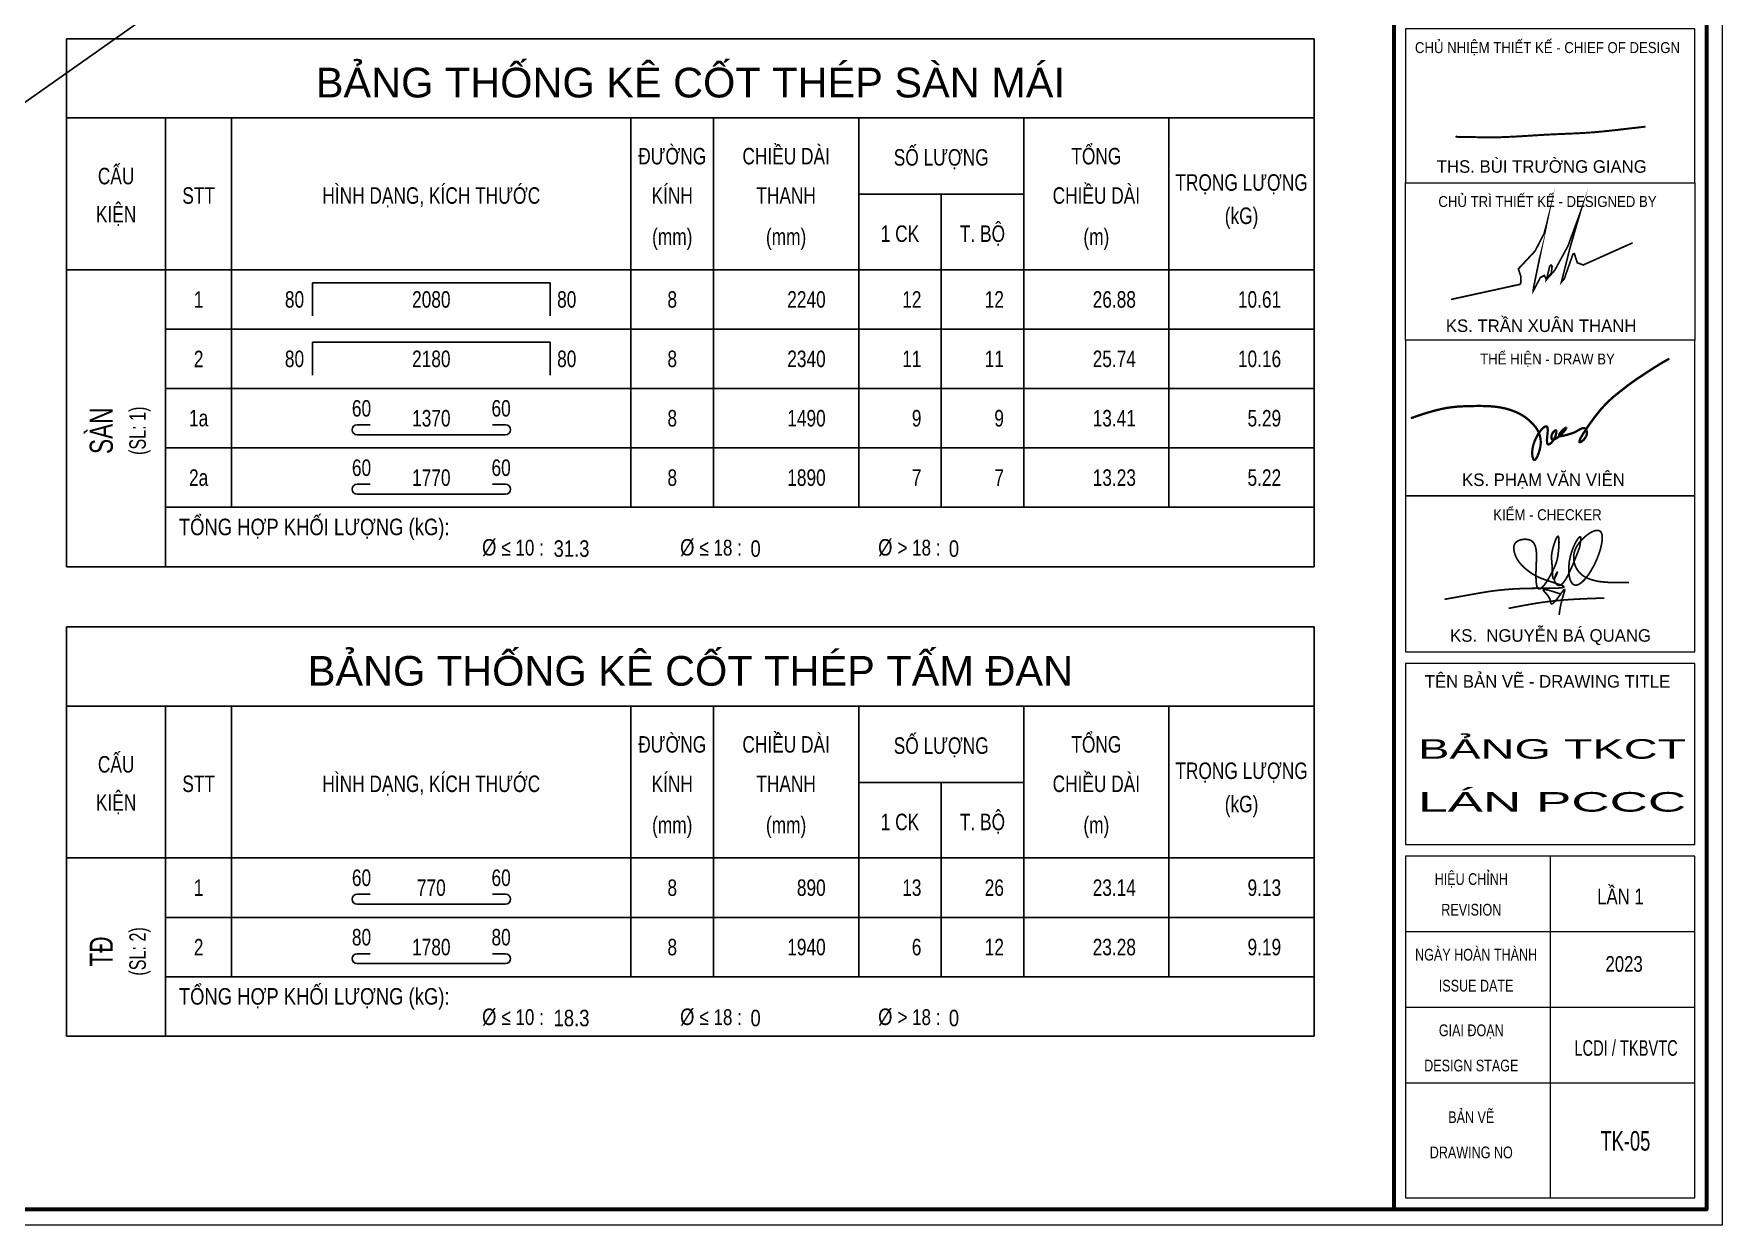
# Model space of a CAD drawing. Header units: millimetres. Extents: x -211129 to 461116, y -574633 to 115.
# Drawn here: x 450324 to 461116, y -546541 to -538925 of the extents above; entities that cross this region are included whole.
import ezdxf
from ezdxf.enums import TextEntityAlignment as Align

# ---------------------------------------------------------------- set-up
doc = ezdxf.new("R2010")
doc.units = ezdxf.units.MM
doc.header["$MEASUREMENT"] = 0
doc.layers.get('Defpoints').update_dxf_attribs({"color": 1})
for name, color, linetype, lineweight in [('ISO', 153, 'Continuous', 13), ('Khungten_LCDI', 7, 'Continuous', 5), ('LC ISO', 153, 'Continuous', 13), ('LC Net dam 1', 30, 'Continuous', 30), ('LC Net thay', 63, 'Continuous', 25), ('LC Text1', 3, 'Continuous', 20)]:
    doc.layers.add(name, color=color, linetype=linetype, lineweight=lineweight)
for name, color, linetype in [('KCS_BORDER', 3, 'Continuous'), ('KCS_STEEL', 4, 'Continuous'), ('KCS_TEXT_SLCK', 3, 'Continuous'), ('KCS_TEXT_TCK', 4, 'Continuous'), ('KCS_TEXT_TK', 2, 'Continuous'), ('KCS_THONGKE', 2, 'Continuous'), ('KCS_THONGKE_THIN', 5, 'Continuous')]:
    doc.layers.add(name, color=color, linetype=linetype)
doc.layers.add('KCS_Plotter', color=11, linetype='Continuous', plot=False)
doc.styles.add('KCS_BIGTEXT', font='arial.ttf', dxfattribs={"width": 0.75})
doc.styles.add('KCS_SMTEXT', font='arial.ttf', dxfattribs={"width": 0.7})
doc.styles.add('Khungten', font='VHAVAN.TTF', dxfattribs={"width": 0.9, "height": 5000})
doc.styles.add('LC 1', font='VHAVANB.TTF')
doc.styles.add('Title', font='VHBLACK.TTF', dxfattribs={"width": 0.8})
doc.styles.add('VNAVANTH', font='VHAVANB.TTF', dxfattribs={"width": 0.6})

# ---------------------------------------------------------------- blocks, each defined once
blk = doc.blocks.new('NGUYEN BA QUANG')
at = {"layer": 'LC ISO', "const_width": 54}
for points in [[(906, 1114, 0.006821), (929, 1272, 0.011774), (937, 1340, 0.026266), (938, 1394, 0.052103), (935, 1423, 0.076783), (930, 1436, 0.163971), (923, 1442, 0.170042), (914, 1442, 0.080479), (902, 1436, 0.05585), (881, 1417, 0.031056), (847, 1375, 0.025203), (791, 1286, 0.116129), (556, 476, 0.061974), (575, 166, 0.045365), (610, 47, 0.070676), (660, -41, 0.091415), (710, -86, 0.146905), (783, -104, 0.068448), (833, -95, 0.049636), (885, -72, 0.053986), (978, -6, 0.029209), (1056, 69, 0.021304), (1134, 162, 0.025491), (1250, 329, 0.068873), (1561, 1027, 0.01773), (1596, 1171, 0.037697), (1624, 1368, 0.029037), (1623, 1453, 0.04288), (1613, 1525, 0.066726), (1590, 1583, 0.100495), (1556, 1623, 0.111871), (1508, 1644, 0.054631), (1469, 1647, 0.041179), (1426, 1643, 0.04561), (1355, 1623, 0.04967), (1225, 1558, 0.109429), (829, 1164, 0.05047), (753, 1012, 0.368126), (1079, 156, 0.040655), (1223, 90, 0.031441), (1383, 42, 0.023503), (1557, 9, 0.017084), (1742, -10, 0.011936), (1936, -19, 0.009133), (2206, -21, 0.002915), (2480, -16)], [(-3416, -557, -0.001023), (-2231, -345, -0.008385), (-1869, -289, -0.026114), (-905, -212, -0.007166), (-491, -205, 0.001773), (-49, -203, 0.009736), (200, -197, 0.025773), (331, -186, 0.054465), (383, -173, 0.09183), (397, -166, 0.386262), (399, -152, 0.129793), (379, -135, 0.036801), (321, -108, 0.016128), (184, -59, -0.006736), (-183, 62, -0.023924), (-416, 154, -0.046785), (-684, 310, -0.041509), (-918, 503, -0.092678), (-1136, 813, -0.077778), (-1199, 1035, -0.070106), (-1196, 1141, -0.201572), (-1106, 1286, -0.091887), (-982, 1343, -0.118851), (-732, 1351, -0.227561), (-543, 1208, -0.055716), (-508, 1121, -0.035741), (-487, 1019, -0.022757), (-478, 904, -0.018678), (-477, 714, 0.005361), (-493, 294, 0.022501), (-487, 25, 0.024956), (-474, -85, 0.051878), (-451, -169, 0.084004), (-427, -209, 0.302699), (-372, -224, 0.091028), (-331, -204, 0.045769), (-285, -164, 0.031407), (-218, -87, 0.026473), (-114, 66, 0.038878), (124, 530, 0.063388), (207, 831, 0.030377), (243, 1236, 0.019395), (241, 1350, 0.050857), (231, 1429, 0.089259), (221, 1451, 0.446193), (202, 1454, 0.08967), (185, 1438, 0.048315), (156, 1388, 0.024568), (114, 1288, 0.037087), (24, 971, 0.06811), (7, 722, 0.007404), (19, 571, -0.009821), (27, 442, 0.013775), (38, 214, 0.023991), (46, 154, 0.068642), (58, 113, 0.168495), (71, 99, 0.190472), (82, 99, 0.135753), (102, 116, 0.042547), (133, 165, 0.037247), (185, 280, 0.083462), (192, 310, 0.752396), (189, 311, 0.077103), (170, 286, 0.067778), (106, 135, 0.079642), (97, 52, 0.07615), (107, 12, 0.090818), (168, -77, 0.162992), (233, -111, 0.134535), (287, -101, 0.046135), (315, -85, 0.0589), (372, -33, 0.033446), (431, 44, 0.020493), (492, 142, 0.018931), (584, 325, 0.012315), (712, 617, 0.006262), (906, 1114)], [(-1368, -847, -0.004051), (-800, -737, -0.026384), (342, -582, -0.006339), (726, -556, -0.004215), (1111, -537, -0.002629), (1689, -517)], [(274, -380, 0.002584), (99, -322, 0.004829), (-9, -289, 0.009549), (-104, -262, 0.02019), (-180, -245, 0.020391), (-210, -242, 0.037792), (-233, -241, 0.083891), (-249, -244, 0.129866), (-256, -250, 0.170647), (-258, -257, 0.074142), (-257, -264, 0.04333), (-253, -271, 0.038982), (-240, -290, 0.018381), (-209, -327, -0.006145), (-155, -388, -0.017161), (-112, -442, -0.029179), (-72, -502, -0.056277), (-39, -577, -0.025416), (-31, -610, -0.003247), (-24, -652, 0.033316), (-18, -677, 0.055631), (-12, -689, 0.087521), (-5, -698, 0.15828), (8, -703, 0.07777), (18, -702, 0.051495), (30, -698, 0.04838), (50, -685, 0.02792), (72, -667, 0.021215), (104, -635, 0.012757), (138, -596, 0.011354), (192, -528, 0.005945), (265, -430, -0.007904), (360, -301, -0.011483), (384, -270, -0.027823), (404, -249, -0.066961), (415, -240, -0.123545), (420, -238, -0.248584), (424, -240, -0.12084), (426, -246, -0.064597), (426, -260, -0.027008), (421, -289, -0.011306), (411, -326, -0.007085), (384, -419, 0.007773), (340, -569, 0.03162), (266, -923, 0.004795), (248, -1055)]]:
    blk.add_lwpolyline(points, format="xyb", dxfattribs=at)
blk = doc.blocks.new('Mr. Giang')
at = {"layer": 'LC ISO', "const_width": 50}
blk.add_lwpolyline([(138, -164), (149, -174), (155, -177), (164, -181), (175, -184), (186, -185), (197, -185), (206, -185), (221, -185), (232, -185), (244, -185), (255, -185), (267, -185), (278, -185), (290, -185), (301, -185), (313, -185), (324, -185), (335, -185), (346, -186), (358, -186), (369, -186), (380, -186), (391, -186), (402, -186), (413, -187), (424, -187), (435, -187), (446, -187), (457, -187), (468, -187), (479, -188), (490, -188), (501, -188), (512, -188), (523, -189), (534, -189), (544, -189), (555, -189), (566, -190), (577, -190), (588, -190), (598, -190), (609, -191), (620, -191), (630, -191), (641, -191), (652, -192), (662, -192), (673, -192), (684, -192), (694, -193), (705, -193), (715, -193), (726, -193), (736, -194), (747, -194), (758, -194), (768, -194), (779, -194), (789, -195), (800, -195), (810, -195), (821, -195), (831, -195), (842, -196), (852, -196), (863, -196), (874, -196), (884, -196), (895, -196), (905, -196), (916, -197), (926, -197), (937, -197), (947, -197), (958, -197), (968, -197), (979, -197), (990, -197), (998, -197), (1011, -197), (1021, -197), (1032, -197), (1043, -197), (1053, -197), (1064, -197), (1075, -197), (1085, -197), (1096, -197), (1107, -196), (1117, -196), (1128, -196), (1139, -196), (1149, -196), (1160, -196), (1171, -195), (1182, -195), (1192, -195), (1203, -195), (1214, -195), (1224, -194), (1235, -194), (1246, -194), (1257, -194), (1268, -193), (1278, -193), (1289, -193), (1300, -192), (1311, -192), (1322, -192), (1332, -191), (1343, -191), (1354, -191), (1365, -190), (1376, -190), (1386, -189), (1397, -189), (1408, -189), (1419, -188), (1430, -188), (1441, -187), (1452, -187), (1462, -186), (1473, -186), (1484, -185), (1495, -185), (1506, -184), (1517, -184), (1528, -183), (1539, -183), (1549, -182), (1560, -182), (1571, -181), (1582, -181), (1593, -180), (1604, -180), (1615, -179), (1626, -179), (1637, -178), (1648, -177), (1658, -177), (1669, -176), (1680, -176), (1691, -175), (1702, -174), (1713, -174), (1724, -173), (1735, -173), (1746, -172), (1757, -171), (1768, -171), (1778, -170), (1789, -169), (1800, -169), (1811, -168), (1822, -168), (1833, -167), (1844, -166), (1855, -166), (1866, -165), (1877, -164), (1888, -164), (1898, -163), (1909, -162), (1920, -162), (1931, -161), (1942, -160), (1953, -160), (1964, -159), (1975, -158), (1986, -158), (1996, -157), (2007, -156), (2018, -155), (2029, -155), (2040, -154), (2051, -153), (2062, -153), (2069, -152), (2083, -151), (2094, -151), (2105, -150), (2116, -149), (2127, -149), (2138, -148), (2149, -147), (2159, -147), (2170, -146), (2181, -145), (2192, -145), (2203, -144), (2214, -143), (2224, -143), (2235, -142), (2246, -141), (2257, -141), (2268, -140), (2278, -139), (2289, -139), (2300, -138), (2311, -137), (2322, -137), (2333, -136), (2343, -135), (2354, -135), (2365, -134), (2376, -134), (2387, -133), (2397, -132), (2408, -132), (2419, -131), (2430, -130), (2441, -130), (2451, -129), (2462, -129), (2473, -128), (2487, -127), (2495, -127), (2505, -126), (2516, -126), (2527, -125), (2538, -125), (2549, -124), (2560, -124), (2570, -123), (2581, -123), (2592, -122), (2603, -122), (2614, -121), (2624, -121), (2635, -120), (2646, -120), (2657, -119), (2668, -119), (2679, -118), (2689, -118), (2700, -117), (2711, -117), (2722, -116), (2733, -116), (2744, -115), (2754, -115), (2765, -114), (2776, -114), (2787, -113), (2798, -113), (2809, -112), (2819, -112), (2830, -111), (2841, -111), (2852, -111), (2863, -110), (2874, -110), (2884, -109), (2895, -109), (2906, -108), (2917, -108), (2928, -107), (2939, -107), (2949, -106), (2960, -106), (2971, -106), (2982, -105), (2993, -105), (3004, -104), (3014, -104), (3025, -103), (3036, -103), (3047, -102), (3058, -102), (3069, -101), (3079, -101), (3090, -100), (3101, -100), (3112, -99), (3123, -99), (3134, -98), (3144, -98), (3155, -97), (3166, -97), (3177, -96), (3188, -96), (3199, -95), (3209, -95), (3220, -94), (3231, -94), (3242, -93), (3253, -93), (3264, -92), (3274, -92), (3285, -91), (3296, -91), (3307, -90), (3318, -89), (3329, -89), (3339, -88), (3350, -88), (3361, -87), (3372, -86), (3383, -86), (3394, -85), (3404, -85), (3415, -84), (3426, -83), (3437, -83), (3448, -82), (3458, -81), (3469, -81), (3480, -80), (3491, -79), (3502, -79), (3513, -78), (3523, -77), (3534, -76), (3545, -76), (3556, -75), (3567, -74), (3577, -73), (3588, -73), (3599, -72), (3610, -71), (3621, -70), (3632, -69), (3642, -69), (3651, -68), (3664, -67), (3675, -66), (3686, -65), (3696, -64), (3707, -63), (3718, -62), (3729, -62), (3740, -61), (3750, -60), (3761, -59), (3772, -58), (3783, -57), (3794, -56), (3804, -55), (3815, -54), (3826, -53), (3837, -52), (3848, -51), (3858, -50), (3869, -49), (3880, -48), (3891, -47), (3902, -46), (3912, -45), (3923, -44), (3934, -43), (3945, -41), (3955, -40), (3966, -39), (3977, -38), (3988, -37), (3999, -36), (4009, -35), (4020, -34), (4031, -33), (4042, -31), (4053, -30), (4063, -29), (4074, -28), (4085, -27), (4096, -26), (4106, -24), (4117, -23), (4128, -22), (4139, -21), (4150, -20), (4160, -19), (4171, -17), (4182, -16), (4193, -15), (4203, -14), (4214, -12), (4225, -11), (4236, -10), (4247, -9), (4257, -8), (4268, -6), (4279, -5), (4290, -4), (4300, -3), (4311, -1), (4322, 0), (4333, 1), (4343, 2), (4354, 4), (4365, 5), (4376, 6), (4387, 7), (4397, 9), (4408, 10), (4419, 11), (4430, 12), (4440, 14), (4451, 15), (4462, 16), (4473, 17), (4483, 19), (4494, 20), (4505, 21), (4516, 22), (4527, 24), (4537, 25), (4548, 26), (4559, 27), (4570, 29), (4580, 30), (4591, 31), (4602, 32), (4613, 34), (4623, 35), (4634, 36), (4645, 37), (4656, 39), (4667, 40), (4677, 41), (4688, 42), (4699, 44), (4710, 45), (4720, 46), (4731, 47), (4742, 49), (4753, 50), (4764, 51), (4774, 52), (4785, 53), (4796, 55), (4807, 56), (4817, 57), (4828, 58), (4839, 60), (4850, 61), (4860, 62), (4871, 63), (4882, 65), (4893, 66), (4904, 67), (4914, 68), (4925, 69), (4936, 71), (4947, 72), (4957, 73), (4968, 74), (4979, 76), (4990, 77)], dxfattribs=at)
blk = doc.blocks.new('lcdi fix')
at = {"layer": 'Defpoints', "lineweight": 0}
blk.add_lwpolyline([(-1200, -14850), (-1200, 14850), (40800, 14850), (40800, -14850)], close=True, dxfattribs=at)
at = {"layer": 'Khungten_LCDI', "color": 5, "lineweight": 60}
blk.add_line((36600, 14650), (36600, -14650), dxfattribs=at)
at = {"layer": 'Khungten_LCDI', "color": 5, "lineweight": 25}
blk.add_line((40600, -14650), (40600, 14650), dxfattribs=at)
at = {"layer": 'Khungten_LCDI', "color": 9, "lineweight": 15}
for p, q in [((38600, -10133), (38600, -14500)), ((40450, -11100), (36750, -11100)), ((40450, -12067), (36750, -12067)), ((40450, -13033), (36750, -13033))]:
    blk.add_line(p, q, dxfattribs=at)
at = {"layer": 'Khungten_LCDI', "color": 5, "lineweight": 60}
blk.add_lwpolyline([(0, -14650), (0, 14650), (40600, 14650), (40600, -14650)], close=True, dxfattribs=at)
at = {"layer": 'Khungten_LCDI', "color": 9, "lineweight": 15}
for points in [[(36750, -1522), (40450, -1522), (40450, 446), (36750, 446)], [(36750, -1522), (40450, -1522), (40450, -3535), (36750, -3535)], [(36750, -5526), (40450, -5526), (40450, -3535), (36750, -3535)], [(36750, -7517), (40450, -7517), (40450, -5526), (36750, -5526)], [(36750, -9983), (40450, -9983), (40450, -7667), (36750, -7667)], [(36750, -14500), (40450, -14500), (40450, -10133), (36750, -10133)]]:
    blk.add_lwpolyline(points, close=True, dxfattribs=at)
at = {"layer": 'LC ISO', "const_width": 21.6}
for points in [[(38223, -2819), (38225, -2715), (38194, -2623), (38407, -2395), (38524, -2170), (38559, -2033), (38386, -2871), (38384, -2907), (38424, -2831), (38475, -2733), (38525, -2708), (38553, -2761), (38616, -2673), (38625, -2590), (38611, -2575), (38594, -2590), (38553, -2761), (38659, -2641), (38828, -2331), (38987, -1897), (38850, -2368), (38749, -2773), (38744, -2793), (38781, -2750), (38891, -2436), (38910, -2429), (38947, -2545), (39023, -2573), (39655, -2290)], [(37333, -3014), (38223, -2819)]]:
    blk.add_lwpolyline(points, dxfattribs=at)
at = {"layer": 'LC ISO', "const_width": 29.4}
blk.add_lwpolyline([(36820, -4532, -0.005589), (36989, -4475, -0.022453), (37203, -4416, -0.038343), (37420, -4384, -0.012299), (37598, -4377, -0.014061), (37778, -4377, -0.032435), (37955, -4393, -0.065887), (38169, -4456, -0.127402), (38414, -4647, -0.217203), (38474, -4901, -0.056046), (38441, -5010, -0.054981), (38419, -5051, -0.074917), (38408, -5062, -0.192631), (38398, -5066, -0.190426), (38389, -5060, -0.079856), (38381, -5046, -0.067464), (38372, -5000, -0.089823), (38386, -4872, -0.10427), (38491, -4676, -0.05658), (38522, -4647, -0.102761), (38543, -4637, -0.411767), (38565, -4649, -0.072182), (38568, -4664, -0.042063), (38568, -4712, 0.006515), (38560, -4797, 0.050846), (38561, -4843, 0.084642), (38565, -4859, 0.316888), (38580, -4867, 0.10557), (38595, -4862, 0.079173), (38621, -4840, 0.148897), (38679, -4718, 0.074472), (38679, -4697, 0.295229), (38672, -4687, 0.15701), (38666, -4688, 0.097298), (38650, -4700, 0.165018), (38616, -4769, 0.085117), (38617, -4789, 0.384735), (38637, -4804, 0.083003), (38655, -4801, 0.044183), (38675, -4792, 0.048448), (38722, -4759, 0.055197), (38788, -4688, 0.06223), (38806, -4659, 0.356145), (38806, -4653, 0.296448), (38800, -4654, 0.057996), (38762, -4684, 0.048541), (38723, -4728, 0.086608), (38714, -4746, 0.314867), (38717, -4757, 0.149234), (38731, -4761, 0.047589), (38753, -4759, 0.030742), (38810, -4746, 0.010919), (38888, -4722, 0.058476), (38947, -4694, -0.021304), (38991, -4669, -0.046344), (39013, -4660, -0.096698), (39032, -4658, -0.153723), (39049, -4665, -0.103714), (39061, -4682, -0.235546), (39057, -4769, -0.124446), (39000, -4831, -0.115248), (38981, -4839, -0.439421), (38974, -4834, -0.101123), (38974, -4824, -0.053735), (38987, -4792, -0.025453), (39029, -4720, -0.033469), (39248, -4420, -0.059013), (39491, -4194, -0.0344), (39818, -3959, -0.023249), (40123, -3771)], format="xyb", dxfattribs=at)
at = {"layer": 'ISO', "xscale": 0.5, "yscale": 0.5, "zscale": 0.5}
blk.add_blockref('Mr. Giang', (37324, -843), dxfattribs=at)
at = {"layer": 'LC Net dam 1', "xscale": 0.4, "yscale": 0.4, "zscale": 0.4}
blk.add_blockref('NGUYEN BA QUANG', (38616, -6625), dxfattribs=at)
at = {"color": 7}
for s, height, style, width, p in [('chñ nhiÖm thiÕt kÕ - chief of design', 140, 'Khungten', 0.9, (38566, 136)), ('chñ tr× thiÕt kÕ - designed by', 140, 'Khungten', 0.9, (38566, -1832)), ('thÓ hiÖn - draw by', 140, 'Khungten', 0.9, (38566, -3845)), ('kiÓm - checker', 140, 'Khungten', 0.9, (38566, -5836)), ('hiÖu chØnh', 150, 'Khungten', 0.8, (37592, -10499)), ('revision', 150, 'Khungten', 0.8, (37592, -10891)), ('ngµy hoµn thµnh', 150, 'Khungten', 0.8, (37654, -11466)), ('issue date', 150, 'Khungten', 0.8, (37654, -11862)), ('giai ®o¹n', 150, 'Khungten', 0.8, (37592, -12433)), ('lcdi / TKBVTC', 200, 'Title', 0.7, (39571, -12684)), ('design stage', 150, 'Khungten', 0.8, (37592, -12883)), ('b¶n vÏ', 150, 'Khungten', 0.8, (37592, -13544)), ('drawing nO', 150, 'Khungten', 0.8, (37592, -13994))]:
    blk.add_text(s, height=height, dxfattribs=dict(at, style=style, width=width)).set_placement(p, align=Align.CENTER)
for s, style, p in [('ths. bïi tr\xadêng giang', 'VNAVANTH', (38493, -1394)), ('ks. TRÇN XU¢N THANH ', 'VNAVANTH', (38515, -3430)), ('ks. PH¹M V¡N VI£N', 'VNAVANTH', (38515, -5399)), ('ks.  NGUYÔN B¸ QUANG', 'VNAVANTH', (38605, -7390)), ('tªn b¶n vÏ - drawing title', 'Khungten', (38566, -7977))]:
    blk.add_text(s, height=160, dxfattribs=dict(at, style=style)).set_placement(p, align=Align.CENTER)
at = {"color": 7, "style": 'Khungten', "width": 0.8}
for tag, p in [('REVISION', (39499, -10746)), ('NGAYHT', (39546, -11609))]:
    blk.add_attdef(tag, text='', height=200, dxfattribs=at).set_placement(p, align=Align.CENTER)
at = {"layer": 'LC Text1', "color": 3, "style": 'LC 1', "width": 1.834006}
for tag, p, p2 in [('TENBANVE1', (36913, -8886), (40339, -8886)), ('TENBANVE2', (36913, -9562), (40339, -9562))]:
    blk.add_attdef(tag, text='', height=250, dxfattribs=at).set_placement(p, p2, align=Align.FIT)
at = {"layer": 'LC Text1', "style": 'Title', "width": 0.7}
blk.add_attdef('SOBANVE', text='', height=250, dxfattribs=at).set_placement((39562, -13896), align=Align.CENTER)
blk = doc.blocks.new('TK_4')
at = {"layer": 'KCS_STEEL'}
for p, q in [((31, 3.5), (29, 3.5)), ((51.5, 3.5), (49.5, 3.5)), ((29, 2), (51.5, 2))]:
    blk.add_line(p, q, dxfattribs=at)
for centre, start, end in [((29, 2.75), 90, 270), ((51.5, 2.75), 270, 90)]:
    blk.add_arc(centre, 0.75, start, end, dxfattribs=at)
at = {"layer": 'KCS_THONGKE'}
for p, q in [((-15, 0), (-15, 9)), ((0, 0), (0, 9)), ((10, 0), (10, 9)), ((70.5, 0), (70.5, 9)), ((83, 0), (83, 9)), ((105, 0), (105, 9)), ((117.5, 0), (117.5, 9)), ((130, 0), (130, 9)), ((152, 0), (152, 9)), ((174, 0), (174, 9))]:
    blk.add_line(p, q, dxfattribs=at)
at = {"layer": 'KCS_THONGKE_THIN'}
blk.add_line((0, 0), (174, 0), dxfattribs=at)
at = {"layer": 'KCS_THONGKE', "style": 'KCS_SMTEXT', "width": 0.75}
for tag, p in [('SH', (5, 4.5)), ('M', (29.67, 6)), ('L2', (40.25, 4.5)), ('M', (50.83, 6)), ('DK', (76.75, 4.5))]:
    blk.add_attdef(tag, text='', height=2.5, dxfattribs=at).set_placement(p, align=Align.MIDDLE)
for tag, p in [('DAI', (100, 4.5)), ('SL1', (114.5, 4.5)), ('SLA', (127, 4.5)), ('DT', (147, 4.5)), ('TL', (169, 4.5))]:
    blk.add_attdef(tag, text='', height=2.5, dxfattribs=at).set_placement(p, align=Align.MIDDLE_RIGHT)
blk = doc.blocks.new('TK_9')
at = {"layer": 'KCS_STEEL'}
for p, q in [((22.25, 7), (58.25, 7)), ((22.25, 2), (22.25, 7)), ((58.25, 7), (58.25, 2))]:
    blk.add_line(p, q, dxfattribs=at)
at = {"layer": 'KCS_THONGKE'}
for p, q in [((-15, 0), (-15, 9)), ((0, 0), (0, 9)), ((10, 0), (10, 9)), ((70.5, 0), (70.5, 9)), ((83, 0), (83, 9)), ((105, 0), (105, 9)), ((117.5, 0), (117.5, 9)), ((130, 0), (130, 9)), ((152, 0), (152, 9)), ((174, 0), (174, 9))]:
    blk.add_line(p, q, dxfattribs=at)
at = {"layer": 'KCS_THONGKE_THIN'}
blk.add_line((174, 0), (0, 0), dxfattribs=at)
at = {"layer": 'KCS_THONGKE', "style": 'KCS_SMTEXT', "width": 0.75}
for tag, p in [('SH', (5, 4.5)), ('L2', (40.25, 4.5)), ('DK', (76.75, 4.5))]:
    blk.add_attdef(tag, text='', height=2.5, dxfattribs=at).set_placement(p, align=Align.MIDDLE)
for tag, p in [('L1', (20.98, 4.5)), ('DAI', (100, 4.5)), ('SL1', (114.5, 4.5)), ('SLA', (127, 4.5)), ('DT', (147, 4.5)), ('TL', (169, 4.5))]:
    blk.add_attdef(tag, text='', height=2.5, dxfattribs=at).set_placement(p, align=Align.MIDDLE_RIGHT)
blk.add_attdef('L3', text='', height=2.5, dxfattribs=at).set_placement((59.31, 4.5), align=Align.MIDDLE_LEFT)
blk = doc.blocks.new('CTK_THKL')
at = {"layer": 'KCS_THONGKE'}
for p, q in [((-15, 0), (-15, 9)), ((0, 0), (0, 9)), ((174, 0), (174, 9)), ((174, 0), (-15, 0))]:
    blk.add_line(p, q, dxfattribs=at)
at = {"layer": 'KCS_BORDER', "color": 5, "style": 'KCS_SMTEXT', "width": 0.7}
blk.add_attdef('TYPE', (85.49, -1.5), '', height=0.025, rotation=90, dxfattribs=at)
at = {"layer": 'KCS_THONGKE', "style": 'KCS_SMTEXT', "width": 0.8}
blk.add_text('TỔNG HỢP KHỐI LƯỢNG (kG):', height=2.5, dxfattribs=at).set_placement((2, 4.78))
at = {"layer": 'KCS_THONGKE', "char_height": 2.5, "attachment_point": 1, "style": 'KCS_SMTEXT'}
for s, insert in [('{\\W0.8;%%C \\fSymbol|b0|i0|c2|p18;\\H0.95833x;£ 10 :}', (47.94, 4.19)), ('{\\W0.8;%%C \\fSymbol|b0|i0|c2|p18;\\H0.95833x;£ 18 :}', (77.94, 4.19)), ('{\\W0.8;%%C \\fSymbol|b0|i0|c2|p18;\\H0.95833x;> 18 :}', (107.94, 4.19))]:
    blk.add_mtext_dynamic_manual_height_columns(s, width=13.4519, gutter_width=12.5, heights=[0], dxfattribs=dict(at, insert=insert))
at = {"layer": 'KCS_THONGKE', "style": 'KCS_SMTEXT', "width": 0.8}
for tag, p in [('TL1', (58.77, 1.5)), ('TL2', (88.6, 1.5)), ('TL3', (118.65, 1.5))]:
    blk.add_attdef(tag, p, '', height=2.5, dxfattribs=at)

msp = doc.modelspace()

# ---------------------------------------------------------------- linework, layer by layer
at = {"layer": 'KCS_Plotter', "ltscale": 250}
msp.add_line((440116.3, -546541.2), (461116.3, -531691.2), dxfattribs=at)
at = {"layer": 'KCS_TEXT_TK'}
for p, q in [((450534.2, -540433.1), (450534.2, -538956.5)), ((450534.2, -538956.5), (458508.1, -538956.5)), ((458508.1, -538956.5), (458508.1, -540433.1)), ((450534.2, -539462.8), (458508.1, -539462.8)), ((451167, -540433.1), (451167, -539462.8)), ((451588.9, -540433.1), (451588.9, -539462.8)), ((454141.4, -539462.8), (454141.4, -540433.1)), ((454668.8, -539462.8), (454668.8, -540433.1)), ((455597, -539462.8), (455597, -540433.1)), ((456651.7, -539462.8), (456651.7, -540433.1)), ((457579.9, -539462.8), (457579.9, -540433.1)), ((455597, -539950.6), (456651.7, -539950.6)), ((456124.3, -539950.6), (456124.3, -540433.1)), ((450534.2, -540433.1), (458508.1, -540433.1)), ((450534.2, -544193.5), (450534.2, -542716.9)), ((450534.2, -542716.9), (458508.1, -542716.9)), ((458508.1, -542716.9), (458508.1, -544193.5)), ((450534.2, -543223.1), (458508.1, -543223.1)), ((451167, -544193.5), (451167, -543223.1)), ((451588.9, -544193.5), (451588.9, -543223.1)), ((454141.4, -543223.1), (454141.4, -544193.5)), ((454668.8, -543223.1), (454668.8, -544193.5)), ((455597, -543223.1), (455597, -544193.5)), ((456651.7, -543223.1), (456651.7, -544193.5)), ((457579.9, -543223.1), (457579.9, -544193.5)), ((455597, -543711), (456651.7, -543711)), ((456124.3, -543711), (456124.3, -544193.5)), ((450534.2, -544193.5), (458508.1, -544193.5))]:
    msp.add_line(p, q, dxfattribs=at)

# ---------------------------------------------------------------- block references
ref = msp.add_blockref('TK_4', (451167, -544573.2), dxfattribs=dict(at, xscale=42.1899878399999, yscale=42.1899878399999, zscale=42.1899878399999))
ref.add_attrib('SH', '1', dxfattribs={"height": 105.5, "style": 'KCS_SMTEXT', "width": 0.75}).set_placement((451377.9, -544383.4), align=Align.MIDDLE)
ref.add_attrib('M', '60', dxfattribs={"height": 105.47, "style": 'KCS_SMTEXT', "width": 0.75}).set_placement((452419, -544320), align=Align.MIDDLE)
ref.add_attrib('M', '60', dxfattribs={"height": 105.47, "style": 'KCS_SMTEXT', "width": 0.75}).set_placement((453311.3, -544320), align=Align.MIDDLE)
ref.add_attrib('L2', '770', dxfattribs={"height": 105.47, "style": 'KCS_SMTEXT', "width": 0.75}).set_placement((452865.2, -544383.3), align=Align.MIDDLE)
ref.add_attrib('DK', '8', dxfattribs={"height": 105.5, "style": 'KCS_SMTEXT', "width": 0.75}).set_placement((454405.1, -544383.4), align=Align.MIDDLE)
ref.add_attrib('SL1', '13', dxfattribs={"height": 105.47, "style": 'KCS_SMTEXT', "width": 0.75}).set_placement((455997.8, -544383.3), align=Align.MIDDLE_RIGHT)
ref.add_attrib('DAI', '890', dxfattribs={"height": 105.47, "style": 'KCS_SMTEXT', "width": 0.75}).set_placement((455386, -544383.3), align=Align.MIDDLE_RIGHT)
ref.add_attrib('DT', '23.14', dxfattribs={"height": 105.47, "style": 'KCS_SMTEXT', "width": 0.75}).set_placement((457368.9, -544383.3), align=Align.MIDDLE_RIGHT)
ref.add_attrib('SLA', '26', dxfattribs={"height": 105.47, "style": 'KCS_SMTEXT', "width": 0.75}).set_placement((456525.1, -544383.3), align=Align.MIDDLE_RIGHT)
ref.add_attrib('TL', '9.13', dxfattribs={"height": 105.47, "style": 'KCS_SMTEXT', "width": 0.75}).set_placement((458297.1, -544383.3), align=Align.MIDDLE_RIGHT)
at = {"layer": 'KCS_THONGKE'}
for name, p, xscale, yscale, zscale, values in [('TK_9', (451167, -540812.8), 42.1899878399999, 42.1899878399999, 42.1899878399999, {'SH': '1', 'L1': '80', 'L2': '2080', 'L3': '80', 'DK': '8', 'DAI': '2240', 'SL1': '12', 'SLA': '12', 'DT': '26.88', 'TL': '10.61'}), ('TK_9', (451167, -541192.6), 42.1899878399999, 42.1899878399999, 42.1899878399999, {'SH': '2', 'L1': '80', 'L2': '2180', 'L3': '80', 'DK': '8', 'DAI': '2340', 'SL1': '11', 'SLA': '11', 'DT': '25.74', 'TL': '10.16'}), ('CTK_THKL', (451167, -542331.7), 42.18998784, 42.18998784, 42.18998784, {'TL2': '0', 'TL1': '31.3', 'TL3': '0'}), ('CTK_THKL', (451167, -545332.6), 42.18998784, 42.18998784, 42.18998784, {'TL2': '0', 'TL1': '18.3', 'TL3': '0'})]:
    msp.add_blockref(name, p, dxfattribs=dict(at, xscale=xscale, yscale=yscale, zscale=zscale)).add_auto_attribs(values)
ref = msp.add_blockref('TK_4', (451167, -541572.3), dxfattribs=dict(at, xscale=42.1899878399999, yscale=42.1899878399999, zscale=42.1899878399999))
ref.add_attrib('SH', '1a', dxfattribs={"height": 105.47, "style": 'KCS_SMTEXT', "width": 0.75}).set_placement((451377.9, -541382.4), align=Align.MIDDLE)
ref.add_attrib('M', '60', dxfattribs={"height": 105.47, "style": 'KCS_SMTEXT', "width": 0.75}).set_placement((452419, -541319.1), align=Align.MIDDLE)
ref.add_attrib('M', '60', dxfattribs={"height": 105.47, "style": 'KCS_SMTEXT', "width": 0.75}).set_placement((453311.3, -541319.1), align=Align.MIDDLE)
ref.add_attrib('L2', '1370', dxfattribs={"height": 105.47, "style": 'KCS_SMTEXT', "width": 0.75}).set_placement((452865.2, -541382.4), align=Align.MIDDLE)
ref.add_attrib('DK', '8', dxfattribs={"height": 105.5, "style": 'KCS_SMTEXT', "width": 0.75}).set_placement((454405.1, -541382.4), align=Align.MIDDLE)
ref.add_attrib('SL1', '9', dxfattribs={"height": 105.5, "style": 'KCS_SMTEXT', "width": 0.75}).set_placement((455997.8, -541382.4), align=Align.MIDDLE_RIGHT)
ref.add_attrib('DAI', '1490', dxfattribs={"height": 105.47, "style": 'KCS_SMTEXT', "width": 0.75}).set_placement((455386, -541382.4), align=Align.MIDDLE_RIGHT)
ref.add_attrib('DT', '13.41', dxfattribs={"height": 105.47, "style": 'KCS_SMTEXT', "width": 0.75}).set_placement((457368.9, -541382.4), align=Align.MIDDLE_RIGHT)
ref.add_attrib('SLA', '9', dxfattribs={"height": 105.5, "style": 'KCS_SMTEXT', "width": 0.75}).set_placement((456525.1, -541382.4), align=Align.MIDDLE_RIGHT)
ref.add_attrib('TL', '5.29', dxfattribs={"height": 105.47, "style": 'KCS_SMTEXT', "width": 0.75}).set_placement((458297.1, -541382.4), align=Align.MIDDLE_RIGHT)
ref = msp.add_blockref('TK_4', (451167, -541952), dxfattribs=dict(at, xscale=42.1899878399999, yscale=42.1899878399999, zscale=42.1899878399999))
ref.add_attrib('SH', '2a', dxfattribs={"height": 105.47, "style": 'KCS_SMTEXT', "width": 0.75}).set_placement((451377.9, -541762.1), align=Align.MIDDLE)
ref.add_attrib('M', '60', dxfattribs={"height": 105.47, "style": 'KCS_SMTEXT', "width": 0.75}).set_placement((452419, -541698.8), align=Align.MIDDLE)
ref.add_attrib('M', '60', dxfattribs={"height": 105.47, "style": 'KCS_SMTEXT', "width": 0.75}).set_placement((453311.3, -541698.8), align=Align.MIDDLE)
ref.add_attrib('L2', '1770', dxfattribs={"height": 105.47, "style": 'KCS_SMTEXT', "width": 0.75}).set_placement((452865.2, -541762.1), align=Align.MIDDLE)
ref.add_attrib('DK', '8', dxfattribs={"height": 105.5, "style": 'KCS_SMTEXT', "width": 0.75}).set_placement((454405.1, -541762.1), align=Align.MIDDLE)
ref.add_attrib('SL1', '7', dxfattribs={"height": 105.5, "style": 'KCS_SMTEXT', "width": 0.75}).set_placement((455997.8, -541762.1), align=Align.MIDDLE_RIGHT)
ref.add_attrib('DAI', '1890', dxfattribs={"height": 105.47, "style": 'KCS_SMTEXT', "width": 0.75}).set_placement((455386, -541762.1), align=Align.MIDDLE_RIGHT)
ref.add_attrib('DT', '13.23', dxfattribs={"height": 105.47, "style": 'KCS_SMTEXT', "width": 0.75}).set_placement((457368.9, -541762.1), align=Align.MIDDLE_RIGHT)
ref.add_attrib('SLA', '7', dxfattribs={"height": 105.5, "style": 'KCS_SMTEXT', "width": 0.75}).set_placement((456525.1, -541762.1), align=Align.MIDDLE_RIGHT)
ref.add_attrib('TL', '5.22', dxfattribs={"height": 105.47, "style": 'KCS_SMTEXT', "width": 0.75}).set_placement((458297.1, -541762.1), align=Align.MIDDLE_RIGHT)
ref = msp.add_blockref('TK_4', (451167, -544952.9), dxfattribs=dict(at, xscale=42.1899878399999, yscale=42.1899878399999, zscale=42.1899878399999))
ref.add_attrib('SH', '2', dxfattribs={"height": 105.5, "style": 'KCS_SMTEXT', "width": 0.75}).set_placement((451377.9, -544763.1), align=Align.MIDDLE)
ref.add_attrib('M', '80', dxfattribs={"height": 105.47, "style": 'KCS_SMTEXT', "width": 0.75}).set_placement((452419, -544699.7), align=Align.MIDDLE)
ref.add_attrib('M', '80', dxfattribs={"height": 105.47, "style": 'KCS_SMTEXT', "width": 0.75}).set_placement((453311.3, -544699.7), align=Align.MIDDLE)
ref.add_attrib('L2', '1780', dxfattribs={"height": 105.47, "style": 'KCS_SMTEXT', "width": 0.75}).set_placement((452865.2, -544763), align=Align.MIDDLE)
ref.add_attrib('DK', '8', dxfattribs={"height": 105.5, "style": 'KCS_SMTEXT', "width": 0.75}).set_placement((454405.1, -544763.1), align=Align.MIDDLE)
ref.add_attrib('SL1', '6', dxfattribs={"height": 105.5, "style": 'KCS_SMTEXT', "width": 0.75}).set_placement((455997.8, -544763), align=Align.MIDDLE_RIGHT)
ref.add_attrib('DAI', '1940', dxfattribs={"height": 105.47, "style": 'KCS_SMTEXT', "width": 0.75}).set_placement((455386, -544763), align=Align.MIDDLE_RIGHT)
ref.add_attrib('DT', '23.28', dxfattribs={"height": 105.47, "style": 'KCS_SMTEXT', "width": 0.75}).set_placement((457368.9, -544763), align=Align.MIDDLE_RIGHT)
ref.add_attrib('SLA', '12', dxfattribs={"height": 105.47, "style": 'KCS_SMTEXT', "width": 0.75}).set_placement((456525.1, -544763), align=Align.MIDDLE_RIGHT)
ref.add_attrib('TL', '9.19', dxfattribs={"height": 105.47, "style": 'KCS_SMTEXT', "width": 0.75}).set_placement((458297.1, -544763), align=Align.MIDDLE_RIGHT)
at = {"layer": 'LC Net thay'}
ref = msp.add_blockref('lcdi fix', (440716.3, -539116.2), dxfattribs=dict(at, xscale=0.5000000000000013, yscale=0.5000000000000013, zscale=0.5000000000000013))
ref.add_attrib('TENBANVE2', 'l¸n pccc', dxfattribs={"layer": 'LC Text1', "height": 125, "style": 'Title', "width": 1.750111}).set_placement((459172.6, -543897.4), (460885.9, -543897.4), align=Align.FIT)
ref.add_attrib('NGAYHT', '2023', dxfattribs={"layer": 'LC Text1', "height": 100, "style": 'Khungten', "width": 0.8}).set_placement((460489.3, -544920.9), align=Align.CENTER)
ref.add_attrib('REVISION', 'lÇn 1', dxfattribs={"layer": 'LC Text1', "height": 100, "style": 'Khungten', "width": 0.8}).set_placement((460465.7, -544489.4), align=Align.CENTER)
ref.add_attrib('SOBANVE', 'tk-05', dxfattribs={"layer": 'LC Text1', "height": 125, "style": 'Title', "width": 0.7}).set_placement((460497.3, -546064.3), align=Align.CENTER)
ref.add_attrib('TENBANVE1', 'B¶NG TKCT', dxfattribs={"layer": 'LC Text1', "height": 125, "style": 'Title', "width": 1.538237}).set_placement((459172.6, -543559.1), (460885.9, -543559.1), align=Align.FIT)

# ---------------------------------------------------------------- texts
at = {"layer": 'KCS_TEXT_SLCK', "ltscale": 2, "style": 'KCS_SMTEXT', "width": 0.7}
for s, p in [('(SL: 1)', (451040.4, -541462.5)), ('(SL: 2)', (451040.4, -544791))]:
    msp.add_text(s, height=105.47, rotation=90, dxfattribs=at).set_placement(p, align=Align.CENTER)
at = {"layer": 'KCS_TEXT_TCK', "ltscale": 2, "style": 'KCS_SMTEXT', "width": 0.7}
for s, p in [('SÀN', (450829.5, -541462.5)), ('TĐ', (450829.5, -544791))]:
    msp.add_text(s, height=147.66, rotation=90, dxfattribs=at).set_placement(p, align=Align.CENTER)
at = {"layer": 'KCS_TEXT_TK', "color": 4, "style": 'KCS_BIGTEXT'}
for s, p in [('BẢNG THỐNG KÊ CỐT THÉP SÀN MÁI', (454521.1, -539209.6)), ('BẢNG THỐNG KÊ CỐT THÉP TẤM ĐAN', (454521.1, -542970))]:
    msp.add_text(s, height=189.855, dxfattribs=at).set_placement(p, align=Align.MIDDLE)
at = {"layer": 'KCS_TEXT_TK', "style": 'KCS_SMTEXT', "width": 0.75}
for s, height, p in [('ĐƯỜNG', 105.47, (454405.1, -539759.8)), ('CHIỀU DÀI', 105.47, (455132.9, -539759.8)), ('SỐ LƯỢNG', 105.47, (456124.3, -539767.6)), ('TỔNG', 105.47, (457115.8, -539759.8)), ('CẤU', 105.47, (450850.6, -539887.2)), ('TRỌNG LƯỢNG', 105.475, (458044, -539928.2)), ('STT', 105.47, (451378, -540011.5)), ('HÌNH DẠNG, KÍCH THƯỚC', 105.475, (452865.2, -540011.5)), ('KÍNH', 105.47, (454405.1, -540011.5)), ('THANH', 105.47, (455132.9, -540011.5)), ('CHIỀU DÀI', 105.47, (457115.8, -540011.5)), ('KIỆN', 105.47, (450850.6, -540130.9)), ('(kG)', 105.47, (458044, -540141.1)), ('T. BỘ', 105.47, (456388, -540255.4)), ('(mm)', 105.47, (454405.1, -540274.7)), ('(mm)', 105.47, (455132.9, -540274.7)), ('1 CK', 105.47, (455860.6, -540255.4)), ('(m)', 105.47, (457115.8, -540274.7)), ('CHIỀU DÀI', 105.47, (455132.9, -543520.1)), ('TỔNG', 105.47, (457115.8, -543520.1)), ('ĐƯỜNG', 105.47, (454405.1, -543520.1)), ('SỐ LƯỢNG', 105.47, (456124.3, -543527.9)), ('CẤU', 105.47, (450850.6, -543647.5)), ('TRỌNG LƯỢNG', 105.475, (458044, -543688.6)), ('STT', 105.47, (451378, -543771.9)), ('HÌNH DẠNG, KÍCH THƯỚC', 105.475, (452865.2, -543771.9)), ('KÍNH', 105.47, (454405.1, -543771.9)), ('THANH', 105.47, (455132.9, -543771.9)), ('CHIỀU DÀI', 105.47, (457115.8, -543771.9)), ('KIỆN', 105.47, (450850.6, -543891.2)), ('(kG)', 105.47, (458044, -543901.5)), ('(mm)', 105.47, (454405.1, -544035.1)), ('(mm)', 105.47, (455132.9, -544035.1)), ('1 CK', 105.47, (455860.6, -544015.8)), ('T. BỘ', 105.47, (456388, -544015.8)), ('(m)', 105.47, (457115.8, -544035.1))]:
    msp.add_text(s, height=height, dxfattribs=at).set_placement(p, align=Align.CENTER)

doc.saveas('drawing.dxf')
